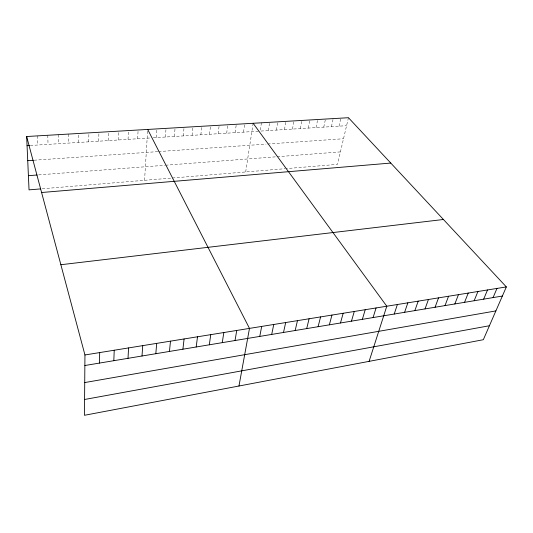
<?xml version="1.0" encoding="UTF-8"?>
<svg xmlns="http://www.w3.org/2000/svg" width="533" height="533" viewBox="0 0 533 533"><rect width="100%" height="100%" fill="white"/><g stroke="black" fill="none" stroke-linecap="round" stroke-linejoin="round"><path stroke-width="0.4" stroke-dasharray="2.67 2" d="M78.737 142.451L78.744 133.47M88.784 141.825L88.871 132.877M98.738 141.198L98.905 132.291M108.599 140.585L108.845 131.711M118.373 139.972L118.692 131.138M128.053 139.366L128.446 130.565M137.647 138.767L138.114 130.005M144.563 180.314L147.641 130.239M156.302 137.601L156.902 128.906M165.363 137.034L166.036 128.373M174.351 136.468L175.091 127.84M183.259 135.908L184.065 127.32M192.093 135.355L192.959 126.801M200.854 134.809L201.78 126.281M209.536 134.269L210.522 125.775M218.144 133.73L219.19 125.268M226.678 133.197L227.784 124.762M235.146 132.664L236.306 124.262M243.534 132.137L244.76 123.769M245.686 171.952L253.022 124.042M261.443 122.797L260.117 131.105L346.577 125.688M268.299 130.592L269.685 122.317M276.42 130.079L277.853 121.837M284.469 129.579L285.961 121.364M292.457 129.079L293.996 120.898M300.379 128.58L301.964 120.431M308.234 128.093L309.873 119.965M316.022 127.6L317.715 119.512M323.758 127.121L325.49 119.052M331.426 126.641L333.205 118.606M339.028 126.161L340.86 118.159M348.455 117.713L337.489 164.371L285.761 168.641M42.24 188.769L170.793 178.142M172.359 178.015L284.995 168.708M38.656 174.891L164.764 165.283M165.556 165.223L276.427 156.775M277.213 156.715L340.42 151.898M34.125 160.213L157.755 151.638M158.567 151.579L266.034 144.123M267.639 144.01L343.505 138.747M30.301 145.482L150.199 137.98M153.251 137.787L259.291 131.151M37.27 135.895L37.596 145.029M47.79 135.282L48.023 144.376M58.204 134.669L58.357 143.73M68.524 134.069L68.597 143.091"/><path stroke-width="0.8" d="M26.65 136.515L84.947 354.965L84.461 415.287L483.324 339.714L506.35 286.914L348.455 117.713L26.65 136.515L29.042 189.861L40.695 188.895M99.438 363.086L99.691 352.586M113.815 360.694L114.235 350.234M128.007 358.336L128.58 347.922M142.005 356.004L142.737 345.637M155.823 353.705L156.702 343.379M169.454 351.44L170.487 341.153M182.912 349.195L184.085 338.955M196.197 346.99L197.503 336.789M209.309 344.804L210.755 334.651M222.254 342.652L223.827 332.539M235.033 340.527L236.739 330.453M238.964 386.012L249.484 328.395L147.688 129.446M259.751 336.416L261.696 326.423M271.697 334.424L273.762 324.477M283.509 332.459L285.681 322.552M295.175 330.52L297.461 320.646M306.702 328.601L309.093 318.767M318.094 326.709L320.593 316.915M329.354 324.837L331.952 315.076M340.48 322.985L343.172 313.264M351.474 321.152L354.272 311.472M362.347 319.347L365.232 309.706M373.093 317.555L376.071 307.954M369.103 361.354L386.785 306.222L253.135 123.283M394.22 314.044L397.378 304.516M404.607 312.311L407.845 302.824M414.874 310.606L418.198 301.152M425.028 308.913L428.432 299.499M435.075 307.241L438.552 297.86M445.002 305.589L448.566 296.248M454.829 303.957L458.46 294.649M464.543 302.338L468.247 293.07M474.15 300.739L477.928 291.504M483.658 299.16L487.508 289.959M493.065 297.594L496.983 288.426M84.587 399.477L489.421 325.743M84.727 382.567L495.89 310.906M84.86 365.511L502.366 296.048M84.947 354.965L506.35 286.914M60.869 264.728L443.429 219.489M41.594 192.513L390.776 163.065M28.409 175.67L37.077 175.011M27.736 160.66L33.326 160.266M27.063 145.689L29.495 145.536"/></g></svg>
